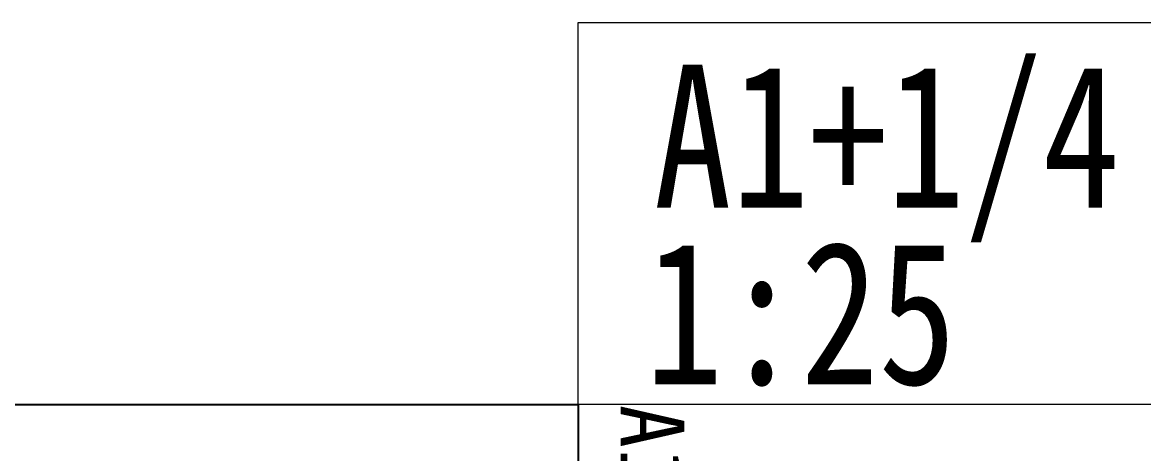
# Model space of a CAD drawing. Extents: x -668857 to 143095, y -247466 to 228182.
# Drawn here: x 44840 to 58045, y 173015 to 178091 of the extents above; entities that cross this region are included whole.
import ezdxf

# ---------------------------------------------------------------- set-up
doc = ezdxf.new("R2010")
doc.units = 0
doc.header["$LTSCALE"] = 1000
doc.layers.get('0').update_dxf_attribs({"linetype": 'CONTINUOUS'})
doc.layers.add('yichutu', color=7, linetype='CONTINUOUS')
doc.layers.add('图框', color=9, linetype='CONTINUOUS', lineweight=18)
doc.styles.add('_TCH_LABEL', font='simhei.ttf')
doc.styles.add('黑体', font='simhei.ttf')

# ---------------------------------------------------------------- blocks, each defined once
blk = doc.blocks.new('GFDDDDRG')
at = {"layer": '图框'}
blk.add_lwpolyline([(923310, -107437), (923310, -159999), (893610, -159999), (893610, -107437)], close=True, dxfattribs=at)
blk.add_lwpolyline([(923310, -107437), (923310, -159999), (893610, -159999), (893610, -107437)], close=True, dxfattribs=at)
blk = doc.blocks.new('yct-1051-594-26275-14850-25-1002.0')
at = {"layer": 'yichutu', "color": 7}
blk.add_lwpolyline([(0, 0), (0, 14850), (26275, 14850), (26275, 0)], close=True, dxfattribs=at)
at = {"layer": 'yichutu', "color": 7, "style": '_TCH_LABEL'}
blk.add_text('A1+1/4 1:25', height=750, dxfattribs=at).set_placement((0, 15350))

msp = doc.modelspace()

# ---------------------------------------------------------------- linework, layer by layer
at = {"layer": '图框', "color": 2}
msp.add_lwpolyline([(59135.15, 173591.25), (51385.15, 173591.25), (51385.15, 178091.25), (59135.15, 178091.25)], close=True, dxfattribs=at)

# ---------------------------------------------------------------- block references
at = {"xscale": 0.5, "yscale": 0.5, "zscale": 0.5}
msp.add_blockref('GFDDDDRG', (-410269.74, 227309.73), dxfattribs=at)
at = {"layer": 'yichutu', "rotation": 270}
msp.add_blockref('yct-1051-594-26275-14850-25-1002.0', (36535.15, 173591.25), dxfattribs=at)

# ---------------------------------------------------------------- texts
at = {"layer": '图框', "color": 2, "style": '黑体', "width": 0.8}
for s, p in [('A1+1/4', (52275.54, 175911.94)), ('1:25', (52175.94, 173830.42))]:
    msp.add_text(s, height=1682.363, dxfattribs=at).set_placement(p)

doc.saveas('drawing.dxf')
